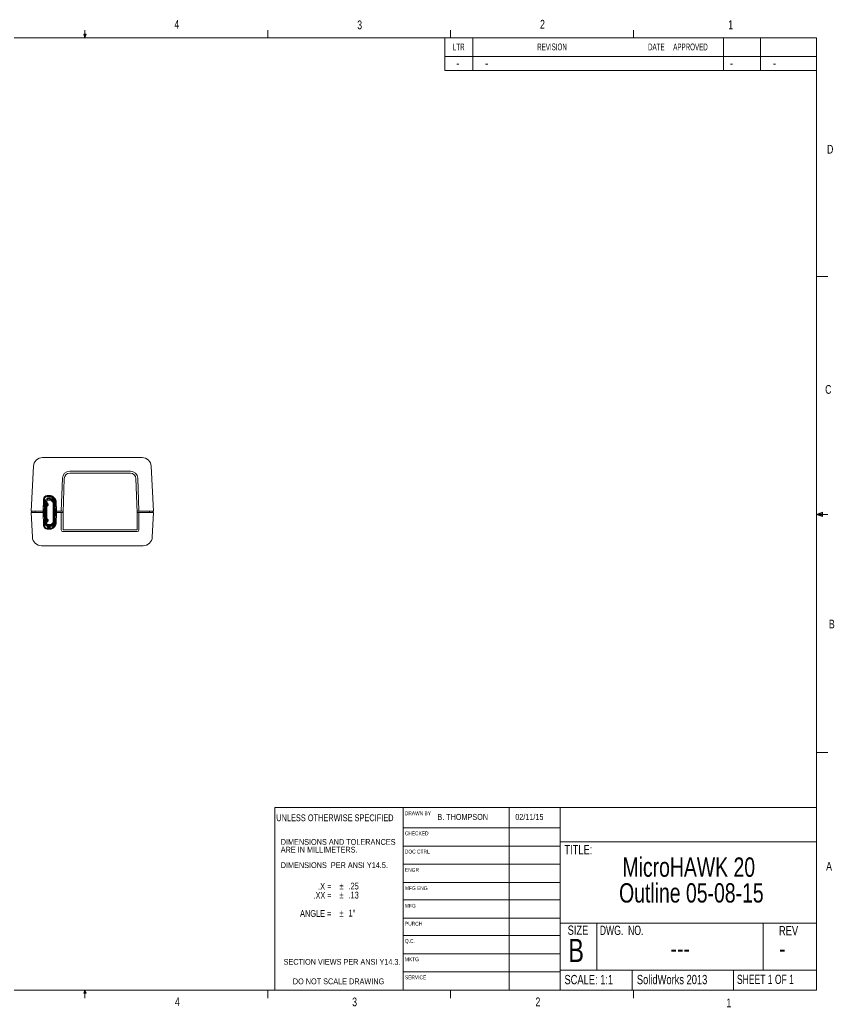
# Model space of a CAD drawing. Header units: millimetres. Extents: x 11 to 421, y 5 to 275.
# Drawn here: x 198.1 to 420.9, y 5.3 to 275.3 of the extents above; entities that cross this region are included whole.
import ezdxf

# ---------------------------------------------------------------- set-up
doc = ezdxf.new("R2010")
doc.units = ezdxf.units.MM
doc.layers.add('FORMAT', color=7, linetype='Continuous')
doc.styles.add('SLDTEXTSTYLE0', font='TXT', dxfattribs={"width": 0.75})
doc.styles.add('SLDTEXTSTYLE1', font='TXT', dxfattribs={"width": 0.694444})
doc.styles.add('SLDTEXTSTYLE2', font='TXT', dxfattribs={"width": 0.6875})
doc.styles.add('SLDTEXTSTYLE3', font='TXT', dxfattribs={"width": 0.7})
doc.styles.add('SLDTEXTSTYLE5', font='TXT', dxfattribs={"width": 0.549145})

# ---------------------------------------------------------------- blocks, each defined once
blk = doc.blocks.new('SW_NOTE_0')
at = {"layer": 'FORMAT', "color": 0, "char_height": 5.2917, "attachment_point": 2, "style": 'SLDTEXTSTYLE0'}
for s, insert in [('MicroHAWK 20', (24.47, 6.82)), ('Outline 05-08-15', (25.18, -0.23))]:
    blk.add_mtext(s, dxfattribs=dict(at, insert=insert))
blk = doc.blocks.new('SW_NOTE_1')
at = {"color": 0, "linetype": 'Continuous', "lineweight": 0, "char_height": 1.852, "attachment_point": 1, "style": 'SLDTEXTSTYLE0'}
for s, insert in [('%%p', (0, 2.39)), ('.25', (2.49, 2.39)), ('%%p', (0, -0.08)), ('.13', (2.49, -0.08)), ('%%p', (0, -5.02)), ('1°', (2.49, -5.02))]:
    blk.add_mtext(s, dxfattribs=dict(at, insert=insert))
blk = doc.blocks.new('SW_NOTE_2')
at = {"color": 0, "linetype": 'Continuous', "lineweight": 0, "char_height": 1.852, "attachment_point": 3}
for s, insert, style in [('.X =', (17.48, 2.39), 'SLDTEXTSTYLE2'), ('.XX =', (17.47, -0.08), 'SLDTEXTSTYLE3'), ('ANGLE =', (17.46, -5.02), 'SLDTEXTSTYLE0')]:
    blk.add_mtext(s, dxfattribs=dict(at, insert=insert, style=style))
blk = doc.blocks.new('SW_NOTE_4')
at = {"color": 0, "linetype": 'Continuous', "lineweight": 0, "char_height": 1.5875, "attachment_point": 1, "style": 'SLDTEXTSTYLE0'}
for s, insert in [('DIMENSIONS AND TOLERANCES', (0, 2.05)), ('ARE IN MILLIMETERS.', (0, -0.07)), ('DIMENSIONS  PER ANSI Y14.5.', (0, -4.3))]:
    blk.add_mtext(s, dxfattribs=dict(at, insert=insert))

msp = doc.modelspace()

# ---------------------------------------------------------------- linework, layer by layer
at = {"color": 7, "linetype": 'Continuous', "lineweight": 0}
for p, q in [((15.91, 270.31), (415.96, 270.31)), ((215.93, 270.31), (215.59, 271.37)), ((216.24, 271.37), (215.59, 271.37)), ((215.75, 271.37), (215.93, 270.31)), ((215.93, 270.31), (215.93, 272.46)), ((215.93, 270.31), (216.24, 271.37)), ((216.05, 271.37), (215.93, 270.31)), ((265.93, 270.31), (265.93, 272.46)), ((314.36, 270.31), (314.36, 261.42)), ((315.94, 270.31), (315.94, 272.46)), ((321.98, 270.31), (321.98, 261.42)), ((365.94, 270.31), (365.94, 272.46)), ((390.56, 270.31), (390.56, 261.42)), ((400.72, 270.31), (400.72, 261.42)), ((415.96, 9.96), (415.96, 270.31)), ((314.36, 265.23), (415.96, 265.23)), ((314.36, 261.42), (415.96, 261.42)), ((415.96, 205.11), (419.13, 205.11)), ((204.33, 155.55), (231.55, 155.55)), ((201.19, 140.87), (201.84, 153.18)), ((228.37, 151.85), (211.76, 151.85)), ((228.37, 151.84), (211.76, 151.84)), ((228.37, 151.31), (211.76, 151.31)), ((234.05, 153.18), (234.69, 140.87)), ((209.76, 149.92), (209.44, 140.87)), ((209.76, 149.91), (209.44, 140.87)), ((210.27, 149.87), (209.94, 140.57)), ((230.19, 140.57), (229.87, 149.87)), ((230.69, 140.87), (230.37, 149.92)), ((230.69, 140.87), (230.37, 149.91)), ((204.52, 140.87), (204.57, 144.14)), ((204.82, 144.14), (204.57, 144.14)), ((204.82, 144.14), (204.79, 142.17)), ((204.84, 137.73), (204.84, 143.41)), ((204.94, 143.61), (205.2, 143.61)), ((205.09, 143.61), (205.09, 143.72)), ((205.1, 143.41), (205.1, 137.73)), ((205.2, 143.61), (205.34, 143.61)), ((205.39, 143.72), (205.39, 143.61)), ((205.39, 143.61), (205.39, 137.53)), ((205.39, 143.34), (205.49, 143.24)), ((205.67, 142.99), (205.42, 143.23)), ((205.49, 143.69), (205.49, 143.24)), ((205.49, 143.24), (205.86, 142.87)), ((205.62, 145.17), (206.48, 145.17)), ((205.63, 144.92), (205.62, 145.17)), ((205.63, 144.92), (206.48, 144.92)), ((205.69, 144.24), (205.69, 144.49)), ((205.69, 144.08), (205.69, 144.24)), ((206.37, 144.02), (205.69, 144.02)), ((205.69, 143.99), (206.16, 143.99)), ((206.62, 143.89), (205.69, 143.89)), ((205.89, 144.6), (206.17, 144.6)), ((206.17, 144.36), (205.89, 144.36)), ((206.37, 144.49), (206.37, 144.24)), ((206.37, 144.24), (206.37, 144.32)), ((206.37, 144.08), (206.37, 144.24)), ((206.4, 144.32), (206.4, 144.92)), ((206.48, 144.92), (206.48, 145.17)), ((206.57, 144.32), (207.02, 144.32)), ((207.15, 143.37), (206.58, 143.93)), ((207.36, 143.59), (206.79, 144.15)), ((206.91, 144.6), (206.91, 144.79)), ((206.91, 144.6), (207.12, 144.6)), ((207.02, 144.02), (206.92, 144.02)), ((207.24, 144.27), (207.02, 144.32)), ((207.05, 144.68), (207.22, 144.86)), ((207.05, 144.68), (207.59, 144.14)), ((207.26, 144.47), (207.19, 144.45)), ((207.19, 141.97), (207.19, 143.33)), ((207.21, 143.83), (207.29, 143.83)), ((207.22, 144.86), (207.76, 144.32)), ((207.22, 144.36), (207.29, 144.14)), ((207.24, 143.16), (207.24, 142.96)), ((207.29, 144.14), (207.29, 144.11)), ((207.29, 144.11), (207.29, 143.66)), ((207.54, 144.12), (207.53, 144.2)), ((207.54, 143.27), (207.54, 144.12)), ((207.54, 142.96), (207.54, 143.16)), ((207.55, 143.13), (207.58, 143.21)), ((207.59, 144.14), (207.76, 144.32)), ((207.59, 144.11), (207.59, 144.12)), ((207.59, 144.11), (207.59, 143.27)), ((207.62, 143.72), (207.59, 143.87)), ((207.59, 143.24), (207.59, 143.27)), ((207.6, 143.83), (207.67, 143.83)), ((207.62, 143.27), (207.62, 143.72)), ((207.62, 143.44), (207.67, 143.44)), ((207.67, 142.96), (207.67, 144.04)), ((207.82, 143.59), (208.07, 143.6)), ((207.82, 143.59), (207.84, 142.17)), ((208.07, 143.6), (208.12, 140.87)), ((203.69, 140.87), (201.19, 140.87)), ((201.54, 133.83), (201.19, 140.57)), ((201.19, 140.57), (203.69, 140.57)), ((201.31, 140.73), (201.31, 140.87)), ((201.31, 140.57), (201.31, 140.7)), ((201.44, 140.87), (201.43, 140.72)), ((201.43, 140.72), (201.44, 140.57)), ((202.32, 140.57), (202.32, 140.87)), ((204.52, 140.87), (203.69, 140.87)), ((203.69, 140.57), (204.52, 140.57)), ((204.51, 140.87), (204.52, 140.57)), ((204.58, 137), (204.52, 140.57)), ((204.53, 141.57), (204.75, 141.57)), ((204.79, 142.17), (204.54, 142.17)), ((204.83, 137.01), (204.75, 141.57)), ((205.39, 142.85), (205.46, 142.78)), ((205.46, 142.63), (205.39, 142.57)), ((205.39, 142.09), (205.49, 142.19)), ((205.42, 142.18), (205.67, 142.42)), ((205.86, 142.57), (205.49, 142.19)), ((205.49, 138.94), (205.49, 142.19)), ((205.86, 142.57), (205.86, 142.87)), ((207.19, 141.97), (207.24, 142.02)), ((207.24, 141.97), (207.19, 141.97)), ((207.24, 140.59), (207.24, 142.96)), ((207.24, 138.18), (207.24, 140.54)), ((207.43, 142.96), (207.28, 142.96)), ((207.28, 140.59), (207.28, 142.96)), ((207.28, 140.59), (207.43, 140.59)), ((207.28, 138.18), (207.28, 140.54)), ((207.43, 140.54), (207.28, 140.54)), ((207.43, 142.96), (207.69, 142.96)), ((207.69, 140.59), (207.43, 140.59)), ((207.43, 140.54), (207.69, 140.54)), ((207.53, 142.96), (207.58, 143.07)), ((207.53, 140.79), (207.53, 142.76)), ((207.64, 140.54), (207.64, 140.59)), ((207.67, 140.54), (207.67, 140.59)), ((207.79, 142.76), (207.79, 140.79)), ((207.81, 137.53), (207.88, 141.57)), ((207.84, 142.17), (208.09, 142.17)), ((207.88, 141.57), (208.1, 141.57)), ((208.12, 140.57), (208.06, 137.53)), ((209.44, 140.87), (208.12, 140.87)), ((208.12, 140.57), (208.12, 140.87)), ((208.12, 140.57), (209.44, 140.57)), ((209.44, 140.87), (209.44, 140.87)), ((209.44, 140.87), (209.95, 140.87)), ((209.44, 140.57), (209.44, 135.82)), ((209.44, 140.57), (209.94, 140.57)), ((209.94, 140.56), (209.94, 140.57)), ((209.94, 140.56), (209.94, 135.82)), ((230.18, 140.87), (230.69, 140.87)), ((230.19, 140.57), (230.19, 140.56)), ((230.19, 140.57), (230.69, 140.57)), ((230.19, 140.56), (230.19, 135.82)), ((232.19, 140.87), (230.69, 140.87)), ((230.69, 140.87), (230.69, 140.87)), ((230.69, 135.82), (230.69, 140.57)), ((230.69, 140.57), (232.19, 140.57)), ((234.69, 140.87), (232.19, 140.87)), ((232.19, 140.57), (234.69, 140.57)), ((233.56, 140.87), (233.56, 140.57)), ((234.69, 140.57), (234.34, 133.83)), ((234.45, 140.72), (234.44, 140.87)), ((234.44, 140.57), (234.45, 140.72)), ((234.57, 140.87), (234.57, 140.73)), ((234.57, 140.7), (234.57, 140.57)), ((415.96, 140.02), (417.66, 140.63)), ((417.66, 140.63), (417.66, 139.45)), ((205.39, 139.04), (205.49, 138.94)), ((205.39, 138.57), (205.46, 138.5)), ((205.46, 138.35), (205.39, 138.29)), ((205.39, 137.79), (205.49, 137.89)), ((205.42, 138.95), (205.67, 138.71)), ((205.42, 137.9), (205.67, 138.14)), ((205.86, 138.57), (205.49, 138.94)), ((205.49, 137.89), (205.86, 138.27)), ((205.49, 137.44), (205.49, 137.89)), ((205.86, 138.57), (205.86, 138.27)), ((207.15, 137.76), (206.58, 137.2)), ((207.19, 139.17), (207.24, 139.17)), ((207.19, 137.81), (207.19, 139.17)), ((207.19, 139.17), (207.24, 139.12)), ((207.24, 137.97), (207.24, 138.18)), ((207.28, 138.18), (207.43, 138.18)), ((207.69, 138.18), (207.43, 138.18)), ((207.53, 138.38), (207.53, 140.34)), ((207.54, 137.97), (207.54, 138.18)), ((207.58, 138.06), (207.54, 138.16)), ((207.54, 137.02), (207.54, 137.87)), ((207.58, 137.92), (207.55, 138)), ((207.59, 137.87), (207.59, 137.9)), ((207.59, 137.87), (207.59, 137.03)), ((207.62, 137.42), (207.62, 137.87)), ((207.67, 137.1), (207.67, 138.18)), ((207.79, 138.38), (207.79, 140.34)), ((415.96, 140.02), (417.66, 140.25)), ((415.96, 140.02), (419.13, 140.02)), ((415.96, 140.02), (417.66, 139.45)), ((415.96, 140.02), (417.66, 139.76)), ((204.83, 137.01), (204.58, 137)), ((205.2, 137.53), (204.94, 137.53)), ((205.09, 137.42), (205.09, 137.53)), ((205.34, 137.53), (205.2, 137.53)), ((205.39, 137.53), (205.39, 137.42)), ((205.62, 136.22), (205.63, 135.97)), ((206.48, 136.22), (205.62, 136.22)), ((206.48, 135.97), (205.63, 135.97)), ((205.69, 137.24), (206.62, 137.24)), ((206.16, 137.14), (205.69, 137.14)), ((205.69, 137.12), (206.37, 137.12)), ((205.69, 136.89), (205.69, 137.05)), ((205.69, 136.64), (205.69, 136.89)), ((205.89, 136.78), (206.17, 136.78)), ((206.17, 136.53), (205.89, 136.53)), ((206.15, 137.12), (206.15, 137.14)), ((206.15, 136.22), (206.15, 136.53)), ((206.37, 136.89), (206.37, 137.05)), ((206.37, 136.89), (206.37, 136.64)), ((206.37, 136.89), (206.37, 136.82)), ((206.4, 136.22), (206.4, 136.82)), ((206.48, 136.22), (206.48, 135.97)), ((207.02, 136.82), (206.57, 136.82)), ((206.78, 136.98), (207.36, 137.54)), ((206.92, 137.12), (207.02, 137.12)), ((207.02, 136.82), (207.24, 136.86)), ((207.58, 136.98), (207.04, 136.45)), ((207.04, 136.45), (207.22, 136.27)), ((207.16, 136.57), (207.16, 136.85)), ((207.19, 136.68), (207.26, 136.66)), ((207.29, 137), (207.22, 136.78)), ((207.75, 136.81), (207.22, 136.27)), ((207.24, 137.35), (207.29, 137.35)), ((207.29, 137.48), (207.29, 137.03)), ((207.29, 137.03), (207.29, 137)), ((207.53, 136.93), (207.54, 137.02)), ((207.58, 136.97), (207.59, 137.01)), ((207.58, 136.98), (207.75, 136.81)), ((207.59, 137.27), (207.62, 137.42)), ((207.59, 137.1), (207.67, 137.1)), ((207.59, 137.01), (207.59, 137.03)), ((207.61, 137.35), (207.67, 137.35)), ((207.62, 137.49), (207.67, 137.49)), ((207.62, 137.48), (207.67, 137.48)), ((207.81, 137.53), (208.06, 137.53)), ((230.19, 135.82), (209.94, 135.82)), ((209.94, 135.34), (230.19, 135.34)), ((209.94, 135.32), (230.19, 135.32)), ((231.84, 131.46), (204.04, 131.46)), ((415.96, 74.94), (419.13, 74.94)), ((267.83, 59.85), (415.96, 59.85)), ((267.83, 9.96), (267.83, 59.85)), ((302.92, 59.85), (302.92, 9.96)), ((331.94, 59.85), (331.94, 9.96)), ((345.89, 59.85), (345.89, 9.96)), ((345.89, 59.85), (345.89, 9.96)), ((345.89, 54.33), (302.92, 54.33)), ((345.89, 49.35), (302.92, 49.35)), ((345.89, 50.53), (415.96, 50.53)), ((345.89, 44.38), (302.92, 44.38)), ((345.89, 39.4), (302.92, 39.4)), ((345.89, 34.63), (302.92, 34.63)), ((345.89, 29.66), (302.92, 29.66)), ((345.89, 28.24), (415.96, 28.24)), ((355.93, 28.24), (355.93, 15.37)), ((401.43, 28.24), (401.43, 15.37)), ((345.89, 24.89), (302.92, 24.89)), ((345.89, 19.92), (302.92, 19.92)), ((345.89, 14.94), (302.92, 14.94)), ((345.89, 15.37), (415.96, 15.37)), ((365.57, 15.37), (365.57, 9.96)), ((393.26, 15.37), (393.26, 9.96)), ((415.96, 9.96), (15.91, 9.96)), ((215.59, 9.08), (215.93, 9.96)), ((216.24, 9.08), (215.59, 9.08)), ((215.93, 9.96), (215.93, 7.8)), ((215.93, 9.96), (216.24, 9.08)), ((265.93, 9.96), (265.93, 7.8)), ((315.94, 9.96), (315.94, 7.8)), ((365.94, 9.96), (365.94, 7.8))]:
    msp.add_line(p, q, dxfattribs=at)
for centre, radius, start, end in [((204.33, 153.05), 2.5, 90, 177), ((231.55, 153.05), 2.5, 3, 90), ((211.75, 149.85), 2, 89.961, 177.9604), ((211.75, 149.84), 2, 89.961, 177.9605), ((211.76, 149.81), 1.5, 89.9834, 177.9817), ((228.38, 149.85), 2, 2.0426, 90.0359), ((228.38, 149.84), 2, 2.0426, 90.0359), ((228.37, 149.81), 1.5, 2.0182, 90.0166), ((205.62, 144.12), 1.05, 90, 179), ((205.62, 144.12), 0.8, 89.6875, 178.6875), ((205.69, 143.72), 0.6, 90, 180), ((205.69, 143.72), 0.3, 90, 180), ((205.69, 143.69), 0.3, 90, 180), ((206.48, 144.12), 1.05, 45, 90), ((206.48, 144.12), 0.8, 44.6875, 89.6875), ((206.89, 143.59), 0.4, 11.5281, 79.6759), ((207.02, 143.58), 0.8, 0.6875, 44.6875), ((207.02, 143.58), 1.05, 1, 45), ((201.56, 140.72), 0.25, 177, 183), ((234.32, 140.72), 0.25, 357, 3), ((205.49, 139.03), 0.1, 180, 225.8227), ((205.49, 137.83), 0.1, 134.1773, 180), ((205.39, 138.43), 0.1, 314.1773, 45.8227), ((205.39, 138.43), 0.4, 314.1773, 45.8227), ((205.63, 137.02), 1.05, 181, 270), ((205.63, 137.02), 0.8, 180.6875, 269.6875), ((206.48, 137.02), 0.8, 269.6875, 314.6875), ((206.48, 137.02), 1.05, 270, 315), ((206.89, 137.54), 0.4, 280.0656, 348.1915), ((207.01, 137.55), 0.8, 314.6875, 358.6875), ((207.01, 137.55), 1.05, 315, 359), ((209.94, 135.84), 0.5, 180.0393, 270.0393), ((209.94, 135.82), 0.5, 180.0394, 270.0392), ((230.19, 135.84), 0.5, 269.9607, 359.9607), ((230.19, 135.82), 0.5, 269.9608, 359.9606), ((204.04, 133.96), 2.5, 183, 270), ((231.84, 133.96), 2.5, 270, 357)]:
    msp.add_arc(centre, radius, start, end, dxfattribs=at)
for points, knots in [([(204.84, 143.41), (204.84, 143.43), (204.84, 143.49), (204.87, 143.55), (204.9, 143.6), (204.93, 143.6), (204.94, 143.61)], [0, 0, 0, 0, 0.25, 0.499999, 0.75, 1, 1, 1, 1]), ([(205.2, 143.61), (205.19, 143.6), (205.16, 143.6), (205.13, 143.55), (205.11, 143.49), (205.1, 143.43), (205.1, 143.41)], [0, 0, 0, 0, 0.249997, 0.499999, 0.749999, 1, 1, 1, 1]), ([(205.39, 143.31), (205.39, 143.3), (205.39, 143.29), (205.4, 143.27), (205.41, 143.25), (205.42, 143.24), (205.42, 143.23)], [0, 0, 0, 0, 0.25, 0.499999, 0.749997, 1, 1, 1, 1]), ([(205.49, 143.69), (205.49, 143.72), (205.5, 143.77), (205.55, 143.84), (205.61, 143.88), (205.66, 143.89), (205.69, 143.89)], [0, 0, 0, 0, 0.25, 0.5, 0.749999, 1, 1, 1, 1]), ([(205.69, 144.49), (205.69, 144.5), (205.7, 144.53), (205.75, 144.57), (205.81, 144.6), (205.86, 144.6), (205.89, 144.6)], [0, 0, 0, 0, 0.250004, 0.500001, 0.749999, 1, 1, 1, 1]), ([(205.89, 144.36), (205.86, 144.35), (205.81, 144.35), (205.75, 144.33), (205.7, 144.29), (205.69, 144.26), (205.69, 144.24)], [0, 0, 0, 0, 0.250001, 0.500002, 0.75, 1, 1, 1, 1]), ([(205.69, 144.02), (205.69, 144.02), (205.69, 144.03), (205.69, 144.06), (205.69, 144.08)], [0, 0, 0, 0, 0.4999966, 1, 1, 1, 1]), ([(206.17, 144.6), (206.2, 144.6), (206.25, 144.6), (206.31, 144.57), (206.36, 144.53), (206.37, 144.5), (206.37, 144.49)], [0, 0, 0, 0, 0.249998, 0.499999, 0.749995, 1, 1, 1, 1]), ([(206.37, 144.24), (206.37, 144.26), (206.36, 144.29), (206.31, 144.33), (206.25, 144.35), (206.2, 144.35), (206.17, 144.36)], [0, 0, 0, 0, 0.250001, 0.499998, 0.750002, 1, 1, 1, 1]), ([(206.37, 144.32), (206.41, 144.31), (206.49, 144.31), (206.6, 144.28), (206.7, 144.22), (206.76, 144.17), (206.79, 144.15)], [0, 0, 0, 0, 0.25, 0.500001, 0.75, 1, 1, 1, 1]), ([(206.37, 144.32), (206.39, 144.32), (206.45, 144.32), (206.53, 144.32), (206.57, 144.32)], [0, 0, 0, 0, 0.478257, 1, 1, 1, 1]), ([(206.37, 144.02), (206.37, 144.02), (206.37, 144.03), (206.37, 144.06), (206.37, 144.08)], [0, 0, 0, 0, 0.4999966, 1, 1, 1, 1]), ([(206.58, 143.93), (206.56, 143.94), (206.53, 143.97), (206.48, 144), (206.43, 144.01), (206.39, 144.02), (206.37, 144.02)], [0, 0, 0, 0, 0.249999, 0.5, 0.75, 1, 1, 1, 1]), ([(207.3, 143.83), (207.3, 143.83), (207.29, 143.87), (207.23, 143.93), (207.14, 144), (207.06, 144.01), (207.02, 144.02)], [0, 0, 0, 0, 0.0052136, 0.3368095, 0.6684047, 1, 1, 1, 1]), ([(207.15, 143.37), (207.16, 143.36), (207.19, 143.33), (207.22, 143.28), (207.24, 143.22), (207.24, 143.18), (207.24, 143.16)], [0, 0, 0, 0, 0.249999, 0.5, 0.75, 1, 1, 1, 1]), ([(207.22, 144.36), (207.22, 144.37), (207.21, 144.39), (207.2, 144.42), (207.19, 144.45), (207.19, 144.45), (207.19, 144.45)], [0, 0, 0, 0, 0.25, 0.499995, 0.750001, 1, 1, 1, 1]), ([(207.36, 143.59), (207.39, 143.56), (207.44, 143.5), (207.5, 143.39), (207.53, 143.28), (207.54, 143.2), (207.54, 143.16)], [0, 0, 0, 0, 0.25, 0.499999, 0.75, 1, 1, 1, 1]), ([(207.58, 143.07), (207.59, 143.1), (207.62, 143.17), (207.62, 143.23), (207.62, 143.27)], [0, 0, 0, 0, 0.5000003, 1, 1, 1, 1]), ([(207.58, 143.21), (207.59, 143.22), (207.59, 143.22), (207.59, 143.23), (207.59, 143.24)], [0, 0, 0, 0, 0.5231749, 1, 1, 1, 1]), ([(205.39, 142.11), (205.39, 142.11), (205.39, 142.13), (205.4, 142.15), (205.41, 142.16), (205.42, 142.17), (205.42, 142.18)], [0, 0, 0, 0, 0.250001, 0.500001, 0.749998, 1, 1, 1, 1]), ([(205.46, 142.78), (205.47, 142.77), (205.49, 142.75), (205.49, 142.71), (205.49, 142.67), (205.47, 142.65), (205.46, 142.63)], [0, 0, 0, 0, 0.249999, 0.5, 0.750001, 1, 1, 1, 1]), ([(205.67, 142.42), (205.7, 142.46), (205.77, 142.54), (205.8, 142.71), (205.77, 142.87), (205.7, 142.95), (205.67, 142.99)], [0, 0, 0, 0, 0.25, 0.5, 0.75, 1, 1, 1, 1]), ([(207.24, 142.96), (207.24, 142.96), (207.25, 142.96), (207.27, 142.96), (207.28, 142.96)], [0, 0, 0, 0, 0.5, 1, 1, 1, 1]), ([(207.28, 140.59), (207.27, 140.59), (207.25, 140.59), (207.24, 140.59), (207.24, 140.59)], [0, 0, 0, 0, 0.5, 1, 1, 1, 1]), ([(207.24, 140.54), (207.24, 140.54), (207.24, 140.54), (207.24, 140.56), (207.24, 140.56)], [0, 0, 0, 0, 0.70553, 1, 1, 1, 1]), ([(207.24, 140.54), (207.24, 140.54), (207.25, 140.54), (207.27, 140.54), (207.28, 140.54)], [0, 0, 0, 0, 0.5, 1, 1, 1, 1]), ([(207.43, 142.96), (207.44, 142.95), (207.47, 142.95), (207.5, 142.9), (207.53, 142.84), (207.53, 142.78), (207.53, 142.76)], [0, 0, 0, 0, 0.2499984, 0.4999977, 0.75, 1, 1, 1, 1]), ([(207.53, 140.79), (207.53, 140.77), (207.53, 140.71), (207.5, 140.65), (207.47, 140.6), (207.44, 140.59), (207.43, 140.59)], [0, 0, 0, 0, 0.25, 0.500002, 0.750002, 1, 1, 1, 1]), ([(207.43, 140.54), (207.44, 140.54), (207.47, 140.53), (207.5, 140.49), (207.53, 140.42), (207.53, 140.37), (207.53, 140.34)], [0, 0, 0, 0, 0.249998, 0.499998, 0.75, 1, 1, 1, 1]), ([(207.79, 142.76), (207.79, 142.78), (207.79, 142.84), (207.76, 142.9), (207.73, 142.95), (207.7, 142.95), (207.69, 142.96)], [0, 0, 0, 0, 0.25, 0.5, 0.749997, 1, 1, 1, 1]), ([(207.69, 140.59), (207.7, 140.59), (207.73, 140.6), (207.76, 140.65), (207.79, 140.71), (207.79, 140.77), (207.79, 140.79)], [0, 0, 0, 0, 0.250003, 0.5, 0.75, 1, 1, 1, 1]), ([(207.69, 140.54), (207.7, 140.54), (207.73, 140.53), (207.76, 140.49), (207.79, 140.42), (207.79, 140.37), (207.79, 140.34)], [0, 0, 0, 0, 0.250003, 0.5, 0.75, 1, 1, 1, 1]), ([(204.94, 137.53), (204.93, 137.53), (204.9, 137.54), (204.87, 137.58), (204.84, 137.65), (204.84, 137.7), (204.84, 137.73)], [0, 0, 0, 0, 0.25, 0.500001, 0.75, 1, 1, 1, 1]), ([(205.1, 137.73), (205.1, 137.7), (205.11, 137.65), (205.13, 137.58), (205.16, 137.54), (205.19, 137.53), (205.2, 137.53)], [0, 0, 0, 0, 0.250001, 0.500001, 0.750003, 1, 1, 1, 1]), ([(207.24, 137.97), (207.24, 137.95), (207.24, 137.91), (207.22, 137.86), (207.19, 137.8), (207.16, 137.77), (207.15, 137.76)], [0, 0, 0, 0, 0.25, 0.5, 0.750001, 1, 1, 1, 1]), ([(207.24, 138.18), (207.24, 138.18), (207.25, 138.18), (207.27, 138.18), (207.28, 138.18)], [0, 0, 0, 0, 0.5, 1, 1, 1, 1]), ([(207.54, 137.97), (207.54, 137.93), (207.53, 137.85), (207.5, 137.74), (207.44, 137.63), (207.39, 137.57), (207.36, 137.54)], [0, 0, 0, 0, 0.2500001, 0.5000006, 0.7499998, 1, 1, 1, 1]), ([(207.43, 138.18), (207.44, 138.18), (207.47, 138.19), (207.5, 138.23), (207.53, 138.3), (207.53, 138.35), (207.53, 138.38)], [0, 0, 0, 0, 0.2499984, 0.4999977, 0.75, 1, 1, 1, 1]), ([(207.62, 137.87), (207.62, 137.9), (207.62, 137.97), (207.59, 138.03), (207.58, 138.06)], [0, 0, 0, 0, 0.4999997, 1, 1, 1, 1]), ([(207.59, 137.9), (207.59, 137.9), (207.59, 137.91), (207.59, 137.92), (207.58, 137.92)], [0, 0, 0, 0, 0.4768251, 1, 1, 1, 1]), ([(207.69, 138.18), (207.7, 138.18), (207.73, 138.19), (207.76, 138.23), (207.79, 138.3), (207.79, 138.35), (207.79, 138.38)], [0, 0, 0, 0, 0.250003, 0.5, 0.75, 1, 1, 1, 1]), ([(205.09, 137.42), (205.1, 137.34), (205.12, 137.18), (205.26, 136.98), (205.45, 136.84), (205.61, 136.83), (205.69, 136.82)], [0, 0, 0, 0, 0.25, 0.5, 0.75, 1, 1, 1, 1]), ([(205.39, 137.42), (205.39, 137.38), (205.4, 137.3), (205.47, 137.2), (205.57, 137.13), (205.65, 137.12), (205.69, 137.12)], [0, 0, 0, 0, 0.25, 0.5, 0.75, 1, 1, 1, 1]), ([(205.49, 137.44), (205.49, 137.42), (205.5, 137.36), (205.55, 137.3), (205.61, 137.25), (205.66, 137.24), (205.69, 137.24)], [0, 0, 0, 0, 0.25, 0.5, 0.749999, 1, 1, 1, 1]), ([(205.69, 137.05), (205.69, 137.07), (205.69, 137.11), (205.69, 137.11), (205.69, 137.12)], [0, 0, 0, 0, 0.5000034, 1, 1, 1, 1]), ([(205.69, 136.89), (205.69, 136.88), (205.7, 136.85), (205.75, 136.81), (205.81, 136.78), (205.86, 136.78), (205.89, 136.78)], [0, 0, 0, 0, 0.25, 0.499998, 0.749999, 1, 1, 1, 1]), ([(205.69, 136.64), (205.69, 136.63), (205.7, 136.6), (205.75, 136.56), (205.81, 136.54), (205.86, 136.53), (205.89, 136.53)], [0, 0, 0, 0, 0.250004, 0.500001, 0.749999, 1, 1, 1, 1]), ([(206.17, 136.78), (206.2, 136.78), (206.25, 136.78), (206.31, 136.81), (206.36, 136.85), (206.37, 136.88), (206.37, 136.89)], [0, 0, 0, 0, 0.249998, 0.500002, 0.749999, 1, 1, 1, 1]), ([(206.37, 136.64), (206.37, 136.63), (206.36, 136.6), (206.31, 136.56), (206.25, 136.54), (206.2, 136.53), (206.17, 136.53)], [0, 0, 0, 0, 0.250005, 0.500001, 0.750002, 1, 1, 1, 1]), ([(206.37, 137.12), (206.39, 137.12), (206.43, 137.12), (206.48, 137.14), (206.53, 137.16), (206.56, 137.19), (206.58, 137.2)], [0, 0, 0, 0, 0.25, 0.5, 0.750001, 1, 1, 1, 1]), ([(206.37, 137.05), (206.37, 137.07), (206.37, 137.11), (206.37, 137.11), (206.37, 137.12)], [0, 0, 0, 0, 0.5000034, 1, 1, 1, 1]), ([(206.78, 136.98), (206.76, 136.96), (206.7, 136.91), (206.6, 136.86), (206.49, 136.82), (206.41, 136.82), (206.37, 136.82)], [0, 0, 0, 0, 0.249999, 0.5, 0.750001, 1, 1, 1, 1]), ([(206.57, 136.82), (206.53, 136.82), (206.46, 136.82), (206.4, 136.82), (206.37, 136.82)], [0, 0, 0, 0, 0.533236, 1, 1, 1, 1]), ([(207.02, 137.12), (207.06, 137.12), (207.14, 137.13), (207.24, 137.2), (207.27, 137.26), (207.29, 137.29)], [0, 0, 0, 0, 0.346039, 0.692079, 1, 1, 1, 1]), ([(207.19, 136.68), (207.19, 136.68), (207.19, 136.69), (207.2, 136.71), (207.21, 136.74), (207.22, 136.77), (207.22, 136.78)], [0, 0, 0, 0, 0.249999, 0.500005, 0.75, 1, 1, 1, 1])]:
    msp.add_open_spline(points, degree=3, knots=knots, dxfattribs=at)

# ---------------------------------------------------------------- block references
for name, p in [('SW_NOTE_4', (269.47, 49.22)), ('SW_NOTE_2', (265.88, 36.86)), ('SW_NOTE_1', (285.52, 36.94))]:
    msp.add_blockref(name, p, dxfattribs=at)
at = {"layer": 'FORMAT', "color": 7}
msp.add_blockref('SW_NOTE_0', (356.6, 39.42), dxfattribs=at)

# ---------------------------------------------------------------- texts
at = {"color": 7, "linetype": 'Continuous', "lineweight": 0}
for s, insert, char_height, attachment_point, style in [('4', (240.39, 275.23), 2.38, 1, 'SLDTEXTSTYLE0'), ('3', (290.39, 275.07), 2.38, 1, 'SLDTEXTSTYLE0'), ('2', (340.39, 275.24), 2.38, 1, 'SLDTEXTSTYLE0'), ('1', (391.86, 275.08), 2.38, 1, 'SLDTEXTSTYLE0'), ('LTR                                          REVISION                                               DATE     APPROVED', (316.55, 268.78), 1.85208, 1, 'SLDTEXTSTYLE5'), ('-', (317.44, 264.73), 2.65, 1, 'SLDTEXTSTYLE0'), ('-', (325.35, 264.73), 2.65, 1, 'SLDTEXTSTYLE0'), ('-', (392.32, 264.73), 2.65, 1, 'SLDTEXTSTYLE0'), ('-', (404.09, 264.73), 2.65, 1, 'SLDTEXTSTYLE0'), ('D', (418.88, 241.07), 2.38, 1, 'SLDTEXTSTYLE0'), ('C', (418.37, 175.39), 2.38, 1, 'SLDTEXTSTYLE0'), ('B', (419.39, 111.23), 2.38, 1, 'SLDTEXTSTYLE0'), ('UNLESS OTHERWISE SPECIFIED', (268.24, 58), 1.8521, 1, 'SLDTEXTSTYLE0'), ('DRAWN BY', (303.41, 58.83), 1.058, 1, 'SLDTEXTSTYLE0'), ('B. THOMPSON', (312.31, 58.14), 1.651, 1, 'SLDTEXTSTYLE0'), ('02/11/15', (333.62, 58.14), 1.651, 1, 'SLDTEXTSTYLE0'), ('CHECKED', (303.41, 53.35), 1.058, 1, 'SLDTEXTSTYLE0'), ('TITLE:', (347.05, 49.65), 2.54, 1, 'SLDTEXTSTYLE0'), ('DOC CTRL', (303.43, 48.36), 1.058, 1, 'SLDTEXTSTYLE0'), ('ENGR', (303.46, 43.36), 1.058, 1, 'SLDTEXTSTYLE0'), ('A', (418.64, 45.02), 2.38, 1, 'SLDTEXTSTYLE0'), ('MFG ENG', (303.46, 38.37), 1.058, 1, 'SLDTEXTSTYLE0'), ('MFG', (303.45, 33.54), 1.058, 1, 'SLDTEXTSTYLE0'), ('PURCH', (303.45, 28.64), 1.058, 1, 'SLDTEXTSTYLE0'), ('SIZE', (347.94, 27.62), 2.54, 1, 'SLDTEXTSTYLE0'), ('DWG.  NO.', (356.74, 27.58), 2.54, 1, 'SLDTEXTSTYLE1'), ('REV', (405.74, 27.48), 2.54, 1, 'SLDTEXTSTYLE0'), ('Q.C.', (303.43, 23.92), 1.058, 1, 'SLDTEXTSTYLE0'), ('B', (348.14, 23.98), 6.35, 1, 'SLDTEXTSTYLE0'), ('MKTG', (303.43, 18.92), 1.058, 1, 'SLDTEXTSTYLE0'), ('---', (378.73, 23.99), 5.292, 2, 'SLDTEXTSTYLE0'), ('-', (405.74, 23.99), 5.29, 1, 'SLDTEXTSTYLE0'), ('SECTION VIEWS PER ANSI Y14.3.', (270.26, 18.48), 1.5875, 1, 'SLDTEXTSTYLE0'), ('SERVICE', (303.43, 13.98), 1.058, 1, 'SLDTEXTSTYLE0'), ('SCALE: 1:1', (347.07, 14.11), 2.54, 1, 'SLDTEXTSTYLE0'), ('SolidWorks 2013', (366.88, 14.12), 2.54, 1, 'SLDTEXTSTYLE0'), ('SHEET 1 OF 1', (394.25, 14.17), 2.54, 1, 'SLDTEXTSTYLE2'), ('DO NOT SCALE DRAWING', (285.28, 13.15), 1.5875, 2, 'SLDTEXTSTYLE0'), ('4', (240.54, 7.97), 2.38, 1, 'SLDTEXTSTYLE0'), ('3', (289.02, 7.92), 2.38, 1, 'SLDTEXTSTYLE0'), ('2', (339.15, 7.94), 2.38, 1, 'SLDTEXTSTYLE0'), ('1', (391.37, 7.65), 2.38, 1, 'SLDTEXTSTYLE0')]:
    msp.add_mtext(s, dxfattribs=dict(at, insert=insert, char_height=char_height, attachment_point=attachment_point, style=style))

doc.saveas('drawing.dxf')
